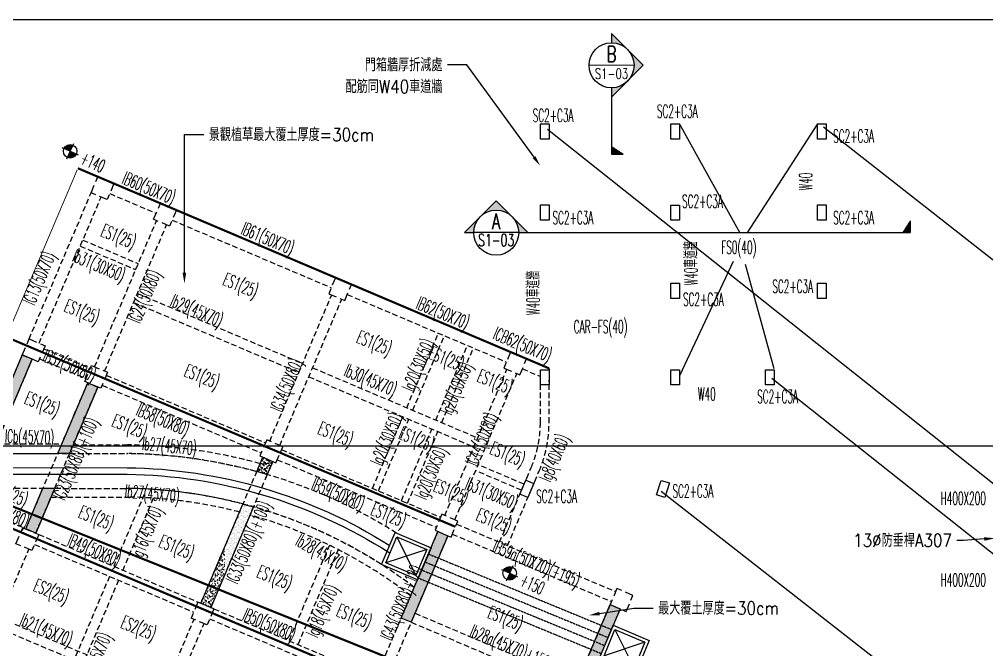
# Model space of a CAD drawing. Header units: centimetres. Extents: x -47768 to 194820, y -149527 to 141949.
# Drawn here: x 60937 to 65386, y 2297 to 5195 of the extents above; entities that cross this region are included whole.
import ezdxf
from ezdxf import colors
from ezdxf.entities.mleader import LeaderData, LeaderLine
from ezdxf.enums import TextEntityAlignment as Align
from ezdxf.math import Vec2, Vec3

# ---------------------------------------------------------------- set-up
doc = ezdxf.new("R2010")
doc.units = ezdxf.units.CM
for name, pattern in [('1', [0.375, 0.25, -0.125]), ('CENTER', [2, 1.25, -0.25, 0.25, -0.25]), ('HIDDEN', [0.375, 0.25, -0.125])]:
    doc.linetypes.add(name, pattern=pattern)
doc.layers.get('0').update_dxf_attribs({"color": 8})
for name, color, linetype in [('0S-1FL排水溝位置', 8, 'Continuous'), ('0S-B', 6, 'HIDDEN'), ('0S-colhead', 8, 'HIDDEN'), ('0S-J', 3, 'HIDDEN'), ('0S-雲梯車', 11, 'Continuous'), ('1S-BN', 7, 'Continuous'), ('1S-CN', 2, 'Continuous'), ('1S-JN', 3, 'Continuous'), ('1S-SN', 4, 'Continuous'), ('1S-TEXT', 7, 'Continuous'), ('CARWALL', 2, 'Continuous'), ('COLUMN', 1, 'Continuous'), ('detail', 1, 'Continuous'), ('FL高程', 7, 'Continuous'), ('J', 3, 'HIDDEN'), ('剖面標籤', 1, 'Continuous'), ('高程線', 7, 'Continuous')]:
    doc.layers.add(name, color=color, linetype=linetype)
doc.layers.add('0S-繪圖區', color=171, linetype='Continuous', plot=False)
doc.styles.add('ae', font='romans.shx', dxfattribs={"bigfont": 'chineset.shx'})
doc.styles.add('CHINA', font='romans.shx', dxfattribs={"width": 0.85, "bigfont": 'chineset.shx'})
doc.styles.add('txt', font='romans.shx', dxfattribs={"height": 0.2, "bigfont": 'chineset.shx'})

# ---------------------------------------------------------------- blocks, each defined once
blk = doc.blocks.new('地下一樓柱位')
at = {"color": 0, "linetype": 'HIDDEN', "ltscale": 150}
for p, q in [((153306.8, 67601.8), (153275.5, 67528.1)), ((153380.4, 67570.5), (153306.8, 67601.8)), ((153380.4, 67570.5), (153349.1, 67496.9)), ((153349.1, 67496.9), (153275.5, 67528.1))]:
    blk.add_line(p, q, dxfattribs=at)
for points in [[(152920.7, 69525.5), (152889.5, 69451.9), (152815.8, 69483.1), (152847.1, 69556.8), (152920.7, 69525.5)], [(153207.9, 69403.6), (153176.7, 69330), (153103, 69361.2), (153134.3, 69434.9), (153207.9, 69403.6)], [(152604.2, 68779.9), (152573, 68706.3), (152499.3, 68737.5), (152530.6, 68811.2), (152604.2, 68779.9)], [(152891.4, 68658), (152860.2, 68584.4), (152786.5, 68615.6), (152817.8, 68689.3), (152891.4, 68658)], [(152575, 67912.4), (152543.7, 67838.8), (152470.1, 67870), (152501.3, 67943.7), (152575, 67912.4)]]:
    blk.add_lwpolyline(points, dxfattribs=at)
for points in [[(154013.4, 69061.7), (153939.8, 69093), (153908.5, 69019.3), (153982.1, 68988.1), (154013.4, 69061.7)], [(154818.8, 68719.8), (154745.2, 68751.1), (154713.9, 68677.4), (154787.6, 68646.2), (154818.8, 68719.8)], [(153696.9, 68316.1), (153623.3, 68347.4), (153592, 68273.7), (153665.7, 68242.5), (153696.9, 68316.1)], [(154502.3, 67974.2), (154428.7, 68005.5), (154397.4, 67931.8), (154471.1, 67900.6), (154502.3, 67974.2)], [(155307.8, 67632.3), (155234.1, 67663.6), (155202.9, 67590), (155276.5, 67558.7), (155307.8, 67632.3)]]:
    blk.add_lwpolyline(points, close=True, dxfattribs=at)
blk = doc.blocks.new('*U146')
at = {"color": 0, "ltscale": 100}
blk.add_lwpolyline([(-36.3, 27), (36.3, 27), (36.3, -27), (-36.3, -27)], close=True, dxfattribs=at)
blk = doc.blocks.new('*U128')
at = {"layer": 'detail', "linetype": 'Continuous'}
h = blk.add_hatch(color=256, dxfattribs=at)
h.paths.add_polyline_path([(3699.5, 3449.3), (3655.4, 3493.4), (3611.3, 3449.3, -0.394082)])
h.paths.add_polyline_path([(3564, 3402), (3590.7, 3402, -0.189933), (3608.1, 3446.2)])
h.paths.add_polyline_path([(3746.8, 3402), (3702.7, 3446.2, -0.189933), (3720, 3402)])
blk.add_hatch(color=256, dxfattribs=at).paths.add_polyline_path([(4845.9, 3435.7), (4824.4, 3402), (4845.9, 3402)])
at = {"layer": 'detail', "linetype": 'CENTER'}
for p, q in [((4845.9, 3435.7), (4824.2, 3402.2)), ((4845.9, 3402), (4845.9, 3435.7)), ((3720, 3402), (4845.9, 3402))]:
    blk.add_line(p, q, dxfattribs=at)
at = {"layer": 'detail', "linetype": 'Continuous'}
blk.add_line((3720, 3402.2), (3590.7, 3401.9), dxfattribs=at)
blk.add_lwpolyline([(3720, 3402), (3746.8, 3402), (3655.4, 3493.4), (3564, 3402), (3590.7, 3402)], dxfattribs=at)
blk.add_circle((3655.4, 3402), 64.7, dxfattribs=at)
at = {"layer": 'detail', "linetype": 'Continuous', "style": 'CHINA', "flags": 8}
for tag, height, width, p in [('A', 45, 0.9, (3655.4, 3434.4)), ('S1-1', 35, 0.7, (3655.4, 3375.7))]:
    blk.add_attdef(tag, text='', height=height, dxfattribs=dict(at, width=width)).set_placement(p, align=Align.MIDDLE)
blk = doc.blocks.new('ELE')
at = {"ltscale": 100}
h = blk.add_hatch(color=0, dxfattribs=at)
h.dxf.hatch_style = 1
edge = h.paths.add_edge_path()
edge.add_arc((55199, -2026.6), 20.7, 90, 180)
edge.add_line((55178.3, -2026.6), (55199, -2026.6))
edge.add_line((55199, -2026.6), (55199, -2005.9))
h = blk.add_hatch(color=0, dxfattribs=at)
h.dxf.hatch_style = 1
edge = h.paths.add_edge_path()
edge.add_line((55199, -2047.4), (55199, -2026.6))
edge.add_line((55199, -2026.6), (55219.7, -2026.6))
edge.add_arc((55199, -2026.6), 20.7, 270, 360, ccw=False)
at = {"color": 0, "ltscale": 100}
for q in [(55199, -2000), (55172.4, -2026.6), (55225.6, -2026.6), (55199, -2053.2)]:
    blk.add_line((55199, -2026.6), q, dxfattribs=at)
blk.add_circle((55199, -2026.6), 20.7, dxfattribs=at)
blk = doc.blocks.new('0S-ELE')
at = {"layer": 'FL高程', "ltscale": 100, "xscale": 1.5, "yscale": 1.5, "zscale": 1.5}
blk.add_blockref('ELE', (-26764.5, -529.8), dxfattribs=at)
at = {"layer": 'FL高程', "ltscale": 100, "style": 'CHINA', "width": 0.5}
blk.add_attdef('+150', text='', height=60, dxfattribs=at).set_placement((56149.6, -3572.5), align=Align.MIDDLE)
blk = doc.blocks.new('*U262')
at = {"layer": 'detail', "linetype": 'Continuous'}
h = blk.add_hatch(color=256, dxfattribs=at)
h.paths.add_polyline_path([(3702.6, 3357.9), (3746.8, 3402), (3702.6, 3446.2, -0.394082)])
h.paths.add_polyline_path([(3655.4, 3493.4), (3655.4, 3466.7, -0.189933), (3699.5, 3449.3)])
h.paths.add_polyline_path([(3655.4, 3310.7), (3699.5, 3354.8, -0.189933), (3655.4, 3337.4)])
blk.add_hatch(color=256, dxfattribs=at).paths.add_polyline_path([(3689.1, 3146.5), (3655.4, 3168.1), (3655.4, 3146.5)])
blk.add_line((3720, 3402.2), (3590.7, 3401.9), dxfattribs=at)
at = {"layer": 'detail', "linetype": 'CENTER'}
for p, q in [((3655.4, 3337.4), (3655.4, 3146.5)), ((3655.4, 3146.5), (3689.1, 3146.5)), ((3689.1, 3146.5), (3655.5, 3168.3))]:
    blk.add_line(p, q, dxfattribs=at)
at = {"layer": 'detail', "linetype": 'Continuous'}
blk.add_lwpolyline([(3655.4, 3337.4), (3655.4, 3310.7), (3746.8, 3402.1), (3655.4, 3493.4), (3655.4, 3466.7)], dxfattribs=at)
blk.add_circle((3655.4, 3402.1), 64.7, dxfattribs=at)
at = {"layer": 'detail', "linetype": 'Continuous', "style": 'CHINA', "flags": 8}
for tag, height, width, p in [('A', 45, 0.9, (3655.4, 3434.4)), ('S1-1', 35, 0.7, (3655.4, 3375.7))]:
    blk.add_attdef(tag, text='', height=height, dxfattribs=dict(at, width=width)).set_placement(p, align=Align.MIDDLE)
blk = doc.blocks.new('1FL排水')
blk.add_line((-1417.6, 633.2), (-1417.6, 633.2))
at = {"linetype": 'HIDDEN', "ltscale": 5}
for p, q in [((-901.7, 436.4), (-60.3, 89.3)), ((-933, 362.7), (-90.8, 15.3)), ((-917.3, 399.6), (-75.5, 52.3)), ((-948.6, 325.9), (-106, -21.6))]:
    blk.add_line(p, q, dxfattribs=at)
at = {"linetype": '1', "ltscale": 100}
for points in [[(-2961.7, 898.3), (-2286.2, 898, -0.138373), (-1048.3, 532.5)], [(-3029.6, 738.3), (-2287.3, 738, -0.139592), (-1117.7, 388.1)]]:
    blk.add_lwpolyline(points, format="xyb", dxfattribs=at)
for points in [[(-3002, 803.3), (-2286.8, 803, -0.139639), (-1082.8, 442.9)], [(-2989.3, 833.3), (-2286.7, 833, -0.138332), (-1082.9, 477.5)]]:
    blk.add_lwpolyline(points, format="xyb")
for points in [[(-1055.2, 535.4), (-889.5, 465.1), (-952, 317.8), (-1117.7, 388.1)], [(-1047.3, 515.8), (-909.2, 457.1), (-960, 337.5), (-1098.1, 396.1)], [(-52.3, 108.5), (113.9, 39.2), (52.3, -108.5), (-113.9, -39.2)], [(-44.2, 88.9), (94.2, 31.1), (44.2, -88.9), (-94.2, -31.1)]]:
    blk.add_lwpolyline(points, close=True)
for points in [[(-1047.2, 515.7), (-959.2, 337)], [(-909.1, 457), (-1098, 396.1)], [(-44.2, 88.9), (44.2, -88.9)], [(94.2, 31.1), (-94.2, -31.1)]]:
    blk.add_lwpolyline(points)

msp = doc.modelspace()

# ---------------------------------------------------------------- hatches: boundary and pattern name
at = {"layer": '1S-TEXT', "linetype": 'Continuous'}
h = msp.add_hatch(dxfattribs=at)
h.set_pattern_fill('AR-SAND', color=256, scale=0.35, style=0)
h.set_pattern_definition([(37.5, (60665.44, 2960.203), (-0.56, 17.12946), [0, -13.5128, 0, -15.113, 0, -14.44625]), (7.5, (60665.44, 2960.203), (15.7333, 25.0889), [0, -7.2898, 0, -12.1793, 0, -4.66725]), (-32.5, (60654.506, 2960.203), (27.68473, 0.0503), [0, -4.445, 0, -16.002, 0, -20.8915]), (-42.5, (60654.506, 2960.203), (26.7245, 7.8025), [0, -2.2225, 0, -10.4902, 0, -12.0015])])
h.paths.add_polyline_path([(60665.4403, 2979.7396), (60711.4655, 2960.2031), (60744.8882, 3038.942), (60744.8969, 3038.9625), (60690.5789, 3038.9625)])
h.paths.add_polyline_path([(60758.484, 3198.9369), (60812.802, 3198.9369), (60996.6992, 3632.1716), (60950.674, 3651.7082)])
h = msp.add_hatch(dxfattribs=at)
h.set_pattern_fill('AR-SAND', color=256, scale=0.35, style=0)
h.paths.add_polyline_path([(61045.7325, 3038.8283), (61100.0505, 3038.8283), (61012.4706, 2832.5029), (60966.4453, 2852.0395)])
h.paths.add_polyline_path([(61113.6593, 3198.8538), (61167.9773, 3198.8538), (61297.7043, 3504.4714), (61251.6543, 3523.9496), (61251.6791, 3524.008)])
h = msp.add_hatch(dxfattribs=at)
h.set_pattern_fill('AR-SAND', color=256, scale=0.35, style=0)
h.set_pattern_definition([(37.5, (62028.874, 3101.82), (-0.56, 17.1295), [0, -13.5128, 0, -15.113, 0, -14.4462]), (7.5, (62028.874, 3101.82), (15.7333, 25.089), [0, -7.2898, 0, -12.1793, 0, -4.6673]), (-32.5, (62017.94, 3101.82), (27.6847, 0.0503), [0, -4.445, 0, -16.002, 0, -20.8915]), (-42.5, (62017.94, 3101.82), (26.7245, 7.8025), [0, -2.2225, 0, -10.4902, 0, -12.0015])])
h.paths.add_polyline_path([(62077.354, 3101.8194), (62028.8741, 3115.5732), (62057.096, 3182.0599), (62103.1213, 3162.5233)])
h = msp.add_hatch(dxfattribs=at)
h.set_pattern_fill('AR-SAND', color=256, scale=0.35, style=0)
h.set_pattern_definition([(37.5, (61771.725, 2490.613), (-0.56, 17.12946), [0, -13.5128, 0, -15.113, 0, -14.44625]), (7.5, (61771.725, 2490.613), (15.7333, 25.0889), [0, -7.2898, 0, -12.1793, 0, -4.66725]), (-32.5, (61760.79, 2490.613), (27.68473, 0.0503), [0, -4.445, 0, -16.002, 0, -20.8915]), (-42.5, (61760.79, 2490.613), (26.7245, 7.8025), [0, -2.2225, 0, -10.4902, 0, -12.0015])])
h.paths.add_polyline_path([(62014.385, 2953.4737), (61817.9123, 2490.6132), (61771.7247, 2510.1497), (61965.6627, 2966.7689)])
h = msp.add_hatch(dxfattribs=at)
h.set_pattern_fill('AR-SAND', color=256, scale=0.35, style=0)
h.paths.add_polyline_path([(62693.4895, 2442.6881), (62739.5147, 2423.1516), (62908.2858, 2820.7513), (62862.2605, 2840.2878), (62862.2915, 2840.3609)])
h.paths.add_polyline_path([(63485.4256, 2106.5992), (63531.4508, 2087.0627), (63700.2219, 2484.6624), (63654.1967, 2504.199), (63654.2277, 2504.272)])

# ---------------------------------------------------------------- linework, layer by layer
at = {"ltscale": 100}
for p, q in [((63365.3349, 4689.5282), (65521.9669, 2976.2576)), ((64636.1641, 4701.0933), (66805.0943, 2998.5125)), ((64397.7843, 3545.9349), (66557.0044, 1831.2271)), ((63889.1659, 3026.2681), (66065.7123, 1325.8522))]:
    msp.add_line(p, q, dxfattribs=at)
at = {"layer": '0S-B', "ltscale": 100}
for p, q in [((61372.0651, 4439.699), (61585.6222, 4349.0494)), ((60981.9325, 3725.3485), (61267.1662, 4397.3171)), ((61027.9577, 3705.812), (61313.1915, 4377.7805)), ((61352.5285, 4393.6737), (61566.0857, 4303.0241)), ((61659.2626, 4317.7909), (62391.0865, 4007.1501)), ((61639.7261, 4271.7656), (62371.5499, 3961.1248)), ((61282.9375, 3597.6484), (61568.1713, 4269.6169)), ((61328.9628, 3578.1118), (61614.1965, 4250.0804)), ((62464.7269, 3975.8916), (63196.5282, 3665.2603)), ((62088.3796, 3255.7594), (62373.6358, 3927.7184)), ((62445.1903, 3929.8663), (63176.9917, 3619.2351)), ((62134.4042, 3236.2213), (62419.6604, 3908.1803)), ((60665.4403, 2979.7396), (60950.674, 3651.7082)), ((61049.7367, 3680.3409), (61263.2938, 3589.6912)), ((60711.4655, 2960.2031), (60996.6992, 3632.1716)), ((61030.2001, 3634.3156), (61243.7573, 3543.666)), ((63270.1686, 3634.0018), (63373.2447, 3590.2487)), ((62893.821, 2913.8689), (63179.0548, 3585.8375)), ((62939.8463, 2894.3324), (63225.08, 3566.3009)), ((63250.6321, 3587.9766), (63333.2447, 3552.9096)), ((63373.2448, 3590.3175), (63373.2446, 3535.9996)), ((60966.4453, 2852.0395), (61251.6791, 3524.008)), ((61336.9094, 3558.4433), (62068.7333, 3247.8025)), ((61012.4706, 2832.5029), (61297.7043, 3504.4714)), ((61317.3728, 3512.418), (62049.1967, 3201.7773)), ((62142.3736, 3216.544), (62874.1525, 2905.9223)), ((61771.8871, 2510.1497), (62057.1208, 3182.1183)), ((61817.9123, 2490.6132), (62103.146, 3162.5817)), ((62122.8371, 3170.5188), (62854.6159, 2859.8971)), ((60952.3678, 2858.0353), (60739.1032, 2948.5725)), ((62947.8177, 2874.6533), (63679.5945, 2564.0325)), ((61026.0082, 2826.7768), (61758.087, 2516.0278)), ((62577.0578, 2168.3923), (62862.2915, 2840.3609)), ((62623.083, 2148.8558), (62908.3168, 2820.8243)), ((62928.2812, 2828.628), (63660.0579, 2518.0072)), ((60695.709, 2087.0286), (60980.9422, 2758.9974)), ((61006.4716, 2780.7516), (61738.5505, 2470.0025)), ((63654.197, 2504.1998), (63368.9511, 1832.2362)), ((61831.45, 2484.8871), (62563.2502, 2174.2533)), ((63700.2219, 2484.6624), (63414.976, 1812.6988)), ((61455.0928, 1764.6001), (61740.3589, 2436.6441)), ((61501.1181, 1745.0635), (61786.3841, 2417.1075)), ((61811.9132, 2438.8619), (62543.7135, 2128.2281))]:
    msp.add_line(p, q, dxfattribs=at)
at = {"layer": '0S-J', "ltscale": 100}
for p, q in [((61480.3711, 3934.8075), (62239.7992, 3612.4503)), ((61462.7882, 3893.3847), (62222.2163, 3571.0275)), ((62718.4725, 3409.2637), (62864.0202, 3752.1525)), ((62746.0877, 3397.5417), (62891.6354, 3740.4306)), ((62851.9457, 3352.6077), (62997.4934, 3695.4965)), ((62879.5609, 3340.8857), (63025.1086, 3683.7746)), ((62285.8238, 3592.9122), (63045.229, 3270.5638)), ((62268.2409, 3551.4895), (63027.6461, 3229.1411)), ((62561.2036, 3038.7612), (62700.8896, 3367.841)), ((62588.8187, 3027.0393), (62728.5048, 3356.119)), ((62694.6768, 2982.1052), (62834.3628, 3311.1849)), ((62722.2919, 2970.3833), (62861.978, 3299.463)), ((60831.8681, 3243.8538), (61132.7607, 3243.8538)), ((60812.7668, 3198.8538), (61113.6593, 3198.8538)), ((63246.8424, 3030.1152), (63035.5526, 3119.8024)), ((63258.5643, 3057.7304), (63047.2746, 3147.4175)), ((61511.623, 3011.0737), (61371.1978, 2680.2525)), ((61553.0458, 2993.4908), (61412.6205, 2662.6696)), ((62362.8913, 2777.1244), (62176.6393, 2338.3615)), ((62404.3137, 2759.5408), (62218.0618, 2320.7779)), ((61351.6612, 2634.2273), (61048.8446, 1920.836)), ((61393.084, 2616.6444), (61090.2673, 1903.2531)), ((62757.0976, 2464.5743), (63502.9783, 2147.9667)), ((60847.0891, 2443.6601), (61606.5175, 2121.3147)), ((62739.5147, 2423.1516), (63485.3954, 2106.544)), ((60829.5067, 2402.2372), (61588.9352, 2079.8917))]:
    msp.add_line(p, q, dxfattribs=at)
for points in [[(63145.275, 2790.8376), (63270.5407, 3085.9449), (63291.1122, 3134.4084, 0.100694705), (63333.2446, 3341.4959), (63333.2446, 3552.9786)], [(63182.0952, 2775.2084), (63307.3608, 3070.3157), (63327.9324, 3118.7792, 0.100694705), (63373.2446, 3341.4959), (63373.2446, 3535.9996)], [(61184.809, 3238.5069), (61434.3034, 3238.4126, -0.064009114), (62044.5518, 3152.5076)], [(61167.8328, 3198.5133), (61434.0547, 3198.4127, -0.063416242), (62028.7794, 3115.35, -0.063416242)], [(61099.9278, 3038.8078), (61433.0398, 3038.6819, -0.060497859), (61965.6162, 2966.8156)], [(61082.9515, 2998.8142), (61432.7655, 2998.682, -0.059791964), (61949.8147, 2929.5896, -0.059791964)], [(62014.3679, 2953.4635, -0.093493322), (62753.2967, 2583.615)], [(61998.6159, 2916.354, -0.095240114), (62737.1602, 2545.5998)]]:
    msp.add_lwpolyline(points, format="xyb", dxfattribs=at)
at = {"layer": '0S-雲梯車', "linetype": 'HIDDEN', "ltscale": 200, "const_width": 10}
msp.add_lwpolyline([(60691.8749, 3042.0847), (64735.0206, 1413.2214), (64128.6411, 26.876), (60103.9208, 1646.705), (60691.4961, 3051.4376)], dxfattribs=at)
at = {"layer": '1S-SN', "linetype": 'Continuous'}
for p, q in [((64252.2041, 4211.9993), (63973.2447, 4713.9213)), ((64608.2447, 4713.9221), (64282.1141, 4211.3444)), ((64220.6894, 4082.0982), (63973.2501, 3556.1022)), ((64408.2447, 3588.8598), (64276.6561, 4067.034))]:
    msp.add_line(p, q, dxfattribs=at)
at = {"layer": '1S-TEXT', "linetype": 'Continuous'}
for points in [[(60758.484, 3198.9369), (60812.802, 3198.9369), (60996.6992, 3632.1716), (60950.674, 3651.7082), (60758.484, 3198.9369)], [(61251.6543, 3523.9496), (61297.7043, 3504.4714), (61167.9773, 3198.8538), (61113.6593, 3198.8538), (61251.6791, 3524.008)], [(61045.7325, 3038.8283), (61100.0505, 3038.8283), (61012.4706, 2832.5029), (60966.4453, 2852.0395), (61045.7325, 3038.8283)], [(62862.2605, 2840.2878), (62908.2858, 2820.7513), (62739.5147, 2423.1516), (62693.4895, 2442.6881), (62862.2915, 2840.3609)], [(63654.1967, 2504.199), (63700.2219, 2484.6624), (63531.4508, 2087.0627), (63485.4256, 2106.5992), (63654.2277, 2504.272)]]:
    msp.add_lwpolyline(points, dxfattribs=at)
at = {"layer": '1S-TEXT', "ltscale": 100}
msp.add_lwpolyline([(62077.354, 3101.8194), (62028.8741, 3115.5732), (62057.096, 3182.0599), (62103.1213, 3162.5233), (62077.354, 3101.8194)], dxfattribs=at)
at = {"layer": '1S-TEXT', "linetype": 'Continuous'}
msp.add_lwpolyline([(62014.385, 2953.4737), (61817.9123, 2490.6132), (61771.7247, 2510.1497), (61965.6627, 2966.7689)], close=True, dxfattribs=at)
at = {"layer": 'COLUMN', "ltscale": 100}
for points in [[(63333.2447, 4713.8538), (63373.2447, 4713.8538), (63373.2447, 4643.8538), (63333.2447, 4643.8538)], [(63933.2447, 4713.8529), (63973.2447, 4713.8529), (63973.2447, 4643.8529), (63933.2447, 4643.8529)], [(64608.2447, 4713.8538), (64648.2447, 4713.8538), (64648.2447, 4643.8538), (64608.2447, 4643.8538)], [(63333.2447, 4341.3538), (63373.2447, 4341.3538), (63373.2447, 4271.3538), (63333.2447, 4271.3538)], [(63933.2447, 4341.0398), (63973.2447, 4341.0398), (63973.2447, 4271.0398), (63933.2447, 4271.0398)], [(64608.2447, 4341.3538), (64648.2447, 4341.3538), (64648.2447, 4271.3538), (64608.2447, 4271.3538)], [(63933.2447, 3981.3538), (63973.2447, 3981.3538), (63973.2447, 3911.3538), (63933.2447, 3911.3538)], [(64608.2447, 3981.3538), (64648.2447, 3981.3538), (64648.2447, 3911.3538), (64608.2447, 3911.3538)], [(63333.2447, 3583.8538), (63373.2447, 3583.8538), (63373.2447, 3513.8538), (63333.2447, 3513.8538)], [(63933.243, 3583.8532), (63973.243, 3583.8532), (63973.243, 3513.8532), (63933.243, 3513.8532)], [(64368.2447, 3583.8598), (64408.2447, 3583.8598), (64408.2447, 3513.8598), (64368.2447, 3513.8598)], [(63266.3431, 3075.9995), (63303.1773, 3060.4032), (63275.8838, 2995.9434), (63239.0496, 3011.5397)], [(63888.489, 3075.5376), (63926.5872, 3063.3507), (63905.2601, 2996.6787), (63867.1618, 3008.8656)]]:
    msp.add_lwpolyline(points, close=True, dxfattribs=at)
at = {"layer": 'J', "ltscale": 100}
for p, q in [((61217.4623, 4152.2568), (61472.4174, 4044.0349)), ((61229.1843, 4179.872), (61484.1393, 4071.65))]:
    msp.add_line(p, q, dxfattribs=at)
at = {"layer": '高程線', "ltscale": 100}
msp.add_lwpolyline([(60903.1405, 3795.7258, 0, 40, 0), (60925.2013, 3847.6976, 4, 4, 0), (61203.3848, 4503.0569, 0, 0, 0)], format="xyseb", dxfattribs=at)
at = {"layer": '高程線', "linetype": 'HIDDEN', "ltscale": 100, "const_width": 10}
for points in [[(61206.374, 4510.099), (63373.2448, 3590.3175)], [(60877.0912, 3734.3574), (62942.4724, 2862.0605)], [(60562.609, 2998.1068), (65420.0186, 946.6194)]]:
    msp.add_lwpolyline(points, dxfattribs=at)

# ---------------------------------------------------------------- block references
at = {"layer": '0S-1FL排水溝位置', "ltscale": 100}
msp.add_blockref('1FL排水', (63720.1693, 2300.6782), dxfattribs=at)
at = {"layer": '0S-colhead', "ltscale": 100}
msp.add_blockref('地下一樓柱位', (-91548.6749, -65085.8282), dxfattribs=at)
at = {"layer": '0S-繪圖區', "color": 11, "ltscale": 100, "xscale": 150, "yscale": 150, "zscale": 150}
msp.add_blockref('*U146', (63312.8069, 1144.5998), dxfattribs=at)
at = {"layer": '0S-繪圖區', "ltscale": 100, "xscale": 150, "yscale": 150, "zscale": 150}
msp.add_blockref('*U146', (63312.8069, -815.9448), dxfattribs=at)
at = {"layer": 'detail', "linetype": 'Continuous'}
ref = msp.add_blockref('*U128', (57281.4993, -1228.9297), dxfattribs=dict(at, xscale=1.6, yscale=1.6, zscale=1.6))
ref.add_attrib('S1-1', 'S1-03', dxfattribs={"linetype": 'Continuous', "height": 56, "rotation": 1080, "style": 'CHINA', "width": 0.65, "flags": 8}).set_placement((63130.0925, 4179.7571), align=Align.MIDDLE)
ref.add_attrib('A', 'A', dxfattribs={"linetype": 'Continuous', "height": 72, "rotation": 1080, "style": 'CHINA', "width": 0.7, "flags": 8}).set_placement((63130.0925, 4266.082), align=Align.MIDDLE)
at = {"layer": 'FL高程', "color": 0, "ltscale": 100, "rotation": 335.7357470589384}
for p, values in [((11554.0267, 30869.5078), {'+150': '+140'}), ((13575.4571, 28929.6819), {'+150': '+150'})]:
    msp.add_blockref('0S-ELE', p, dxfattribs=at).add_auto_attribs(values)
at = {"layer": '剖面標籤', "color": 1, "linetype": 'Continuous'}
ref = msp.add_blockref('*U262', (57811.8227, -459.9882), dxfattribs=dict(at, xscale=1.6, yscale=1.6, zscale=1.6))
ref.add_attrib('S1-1', 'S1-03', dxfattribs={"layer": 'detail', "linetype": 'Continuous', "height": 48, "style": 'CHINA', "width": 0.7, "flags": 8}).set_placement((63660.4159, 4944.6967), align=Align.MIDDLE)
ref.add_attrib('A', 'B', dxfattribs={"layer": 'detail', "linetype": 'Continuous', "height": 72, "style": 'CHINA', "width": 0.7, "flags": 8}).set_placement((63660.4159, 5035.0235), align=Align.MIDDLE)

# ---------------------------------------------------------------- texts
at = {"layer": '1S-BN', "style": 'txt', "width": 0.5}
for s, rotation, p in [('IB60(50X70)', 337, (61532.0461, 4415.4977)), ('IB61(50X70)', 337, (62078.3658, 4183.5988)), ('IG13(50X70)', 427, (61032.2049, 4003.3848)), ('IG24(50X80)', 427, (61516.6477, 3919.409)), ('IB62(50X70)', 337, (62883.8075, 3841.709)), ('ICB62(50X70)', 337, (63250.3184, 3696.2229)), ('IB57(50X80)', 337, (61166.5428, 3599.6706)), ('IG34(50X80)', 427, (62169.29, 3512.3915)), ('IB58(50X80)', 337, (61596.6581, 3350.9717)), ('IG44(50X80)', 427, (63066.2237, 3263.5248)), ('IG23(50X80)(+100)', 427, (61200.3836, 3173.7032)), ('IB59(50X80)', 337, (62402.0998, 3009.0819)), ('IB48(50X80)', 337, (60859.5826, 2928.8098)), ('IG33(50X80)(+100)', 427, (61994.0028, 2789.7286)), ('IB49(50X80)', 337, (61280.1659, 2751.4841)), ('IB59a(50X70)(+195)', 337, (63313.603, 2688.9809)), ('IG43(50X80)+120', 427, (62696.9873, 2511.6389)), ('IB50(50X80)', 337, (62085.6076, 2409.5944))]:
    msp.add_text(s, height=60, rotation=rotation, dxfattribs=at).set_placement(p, align=Align.MIDDLE)
at = {"layer": '1S-BN', "color": 7, "linetype": 'Continuous', "style": 'CHINA', "width": 0.5}
for p in [(65278.1685, 2992.754), (65278.1685, 2617.754)]:
    msp.add_text('H400X200', height=60, dxfattribs=at).set_placement(p, align=Align.MIDDLE)
at = {"layer": '1S-CN', "linetype": 'Continuous', "style": 'CHINA', "width": 0.5}
for p in [(63391.8597, 4752.862), (63962.9938, 4772.3214), (64773.8447, 4657.8025), (64078.8447, 4358.1582), (63483.0386, 4282.8025), (64773.8447, 4282.8025), (64493.8946, 3966.9746), (64083.0386, 3907.8025), (64424.3827, 3460.8602), (63407.909, 3002.3646), (64034.9989, 3026.0662)]:
    msp.add_text('SC2+C3A', height=60, dxfattribs=at).set_placement(p, align=Align.MIDDLE)
at = {"layer": '1S-JN', "style": 'txt', "width": 0.5}
for s, rotation, p in [('Ib31(30X50)', 337, (61302.3791, 4059.0811)), ('Ib29(45X70)', 337, (61751.923, 3852.1315)), ('Ig20(30X50)', 427, (62775.0286, 3604.0698)), ('Ib30(45X70)', 337, (62551.6866, 3533.0855)), ('Ig20(30X50)', 427, (62950.0182, 3497.2761)), ('Ig20(30X50)', 427, (62629.4369, 3264.0119)), ('ICb(45X70)', 357.7422836, (60984.163, 3271.1839)), ('Ib27(45X70)', 354.2354024, (61626.944, 3229.7947)), ('Ig8(40X60)', 427, (63400.3717, 3177.3137)), ('Ig20(30X50)', 427, (62832.9481, 3108.2816)), ('Ib31(30X50)', 337, (63107.9202, 3012.26)), ('Ib27(45X70)', 354.2354024, (61548.1836, 3010.1259)), ('Ig16(45X70)', 67, (61525.045, 2834.3911)), ('Ib28(45X70)', 690.5862618, (62324.8238, 2741.1532)), ('Ig18(45X70)', 427, (62333.8664, 2474.1371)), ('Ib21(45X70)', 337, (61060.2565, 2385.768)), ('Ib28a(45X70)+150', 337, (63191.644, 2308.1484)), ('Ig17(45X70)', 67, (61290.3902, 2253.579))]:
    msp.add_text(s, height=60, rotation=rotation, dxfattribs=at).set_placement(p, align=Align.MIDDLE)
at = {"layer": '1S-SN', "linetype": 'Continuous', "style": 'ae', "width": 0.5}
for s, p in [('ES1(25)', (61306.6155, 4200.3808)), ('ES1(25)', (61868.7882, 3975.8933)), ('ES1(25)', (61138.9237, 3854.3995)), ('ES1(25)', (62483.1562, 3710.9936)), ('ES1(25)', (62815.3283, 3637.4415)), ('ES1(25)', (61690.6433, 3556.7287)), ('ES1(25)', (63037.9834, 3532.4086)), ('ES1(25)', (60955.8521, 3430.5243)), ('ES1(25)', (61357.771, 3326.8275)), ('ES1(25)', (62305.0112, 3291.8291)), ('ES1(25)', (62677.4726, 3269.2285)), ('ES1(25)', (63095.6412, 3199.8863)), ('ES1(25)', (62836.3846, 3028.0957)), ('ES1(25)', (60809.5645, 3015.1875)), ('ES1(25)', (61204.4189, 2906.5695)), ('ES1(25)', (62548.8417, 2919.6152)), ('ES1(25)', (63033.5011, 2893.919)), ('ES1(25)', (61574.2792, 2771.5274)), ('ES1(25)', (62025.2773, 2632.4881)), ('ES2(25)', (60997.9868, 2569.1045)), ('ES1(25)', (62390.4818, 2454.0125)), ('ES1(25)', (63086.1524, 2445.8973)), ('ES2(25)', (61399.1404, 2400.2515))]:
    msp.add_text(s, height=60, rotation=337.6370839, dxfattribs=at).set_placement(p)
for s, p in [('FS0(40)', (64165.0939, 4117.0296)), ('CAR-FS(40)', (63486.9703, 3752.3102))]:
    msp.add_text(s, height=60, dxfattribs=at).set_placement(p)
at = {"layer": 'CARWALL', "ltscale": 100, "style": 'CHINA', "width": 0.5}
for s, p in [('W40', (64553.7564, 4448.827)), ('W40車道牆', (64022.5599, 4073.1173)), ('W40車道牆', (63296.9938, 3936.8197))]:
    msp.add_text(s, height=60, rotation=90, dxfattribs=at).set_placement(p, align=Align.MIDDLE)
msp.add_text('W40', height=60, dxfattribs=at).set_placement((64098.7924, 3472.7137), align=Align.MIDDLE)

# ---------------------------------------------------------------- leaders
at = {"layer": '1S-TEXT', "color": 7, "linetype": 'Continuous'}
ml = msp.add_multileader_mtext('Standard', dxfattribs=at)
ml.set_content('門箱牆厚折減處^J配筋同W40車道牆', color=7, style='CHINA')
ml.set_leader_properties(color=256, linetype='ByLayer', lineweight=-1)
ml.build(insert=Vec2(0, 0))
ml.multileader.update_dxf_attribs({"dogleg_length": 0.6, "arrow_head_size": 49.5, "scale": 150})
ctx = ml.context
ctx.base_point, ctx.scale, ctx.char_height, ctx.arrow_head_size, ctx.landing_gap_size, ctx.plane_origin = Vec3(62403.8002, 4985.7865), 150, 60, 49.5, 22.5, Vec3(63333.2447, 4520.8291)
ctx.text_align_type = 2
notes = []
notes.append((ctx, [(0, (1, 1, 0), (62995.5902, 4985.7865), (-1, 0), 90, [(0, [(63333.2447, 4520.8291)], 256, [])])]))
ctx.mtext.insert, ctx.mtext.alignment, ctx.mtext.flow_direction = Vec3(62883.0902, 5015.7865), 3, 5
ml = msp.add_multileader_mtext('Standard', dxfattribs=at)
ml.set_content('景觀植草最大覆土厚度=30cm', color=7, style='CHINA')
ml.set_leader_properties(color=256, linetype='ByLayer', lineweight=-1)
ml.build(insert=Vec2(0, 0))
ml.multileader.update_dxf_attribs({"dogleg_length": 0.6, "arrow_head_size": 49.5, "scale": 150})
ctx = ml.context
ctx.base_point, ctx.scale, ctx.char_height, ctx.arrow_head_size, ctx.landing_gap_size, ctx.plane_origin = Vec3(61786.1931, 4665.0125), 150, 60, 49.5, 22.5, Vec3(61696.1931, 4166.3361)
notes.append((ctx, [(0, (1, 1, 0), (61696.1931, 4665.0125), (1, 0), 90, [(0, [(61696.1931, 3980.2316)], 256, [])])]))
ctx.mtext.insert, ctx.mtext.flow_direction = Vec3(61808.6931, 4695.0125), 5
ml = msp.add_multileader_mtext('Standard', dxfattribs=at)
ml.set_content(' 13%%C防垂桿A307', color=7, style='CHINA')
ml.set_leader_properties(color=256, linetype='ByLayer', lineweight=-1)
ml.build(insert=Vec2(0, 0))
ml.multileader.update_dxf_attribs({"dogleg_length": 0.6, "arrow_head_size": 49.5, "scale": 150})
ctx = ml.context
ctx.base_point, ctx.scale, ctx.char_height, ctx.arrow_head_size, ctx.landing_gap_size, ctx.plane_origin = Vec3(64674.4059, 2799.6761), 150, 60, 49.5, 22.5, Vec3(65631.3067, 2035.4051)
ctx.text_align_type = 2
notes.append((ctx, [(0, (1, 1, 0), (65279.019, 2799.6761), (-1, 0), 30.2331, [(0, [(65423.976, 2809.1736)], 256, [])])]))
ctx.mtext.insert, ctx.mtext.alignment, ctx.mtext.flow_direction = Vec3(65226.2859, 2829.6761), 3, 5
ml = msp.add_multileader_mtext('Standard', dxfattribs=at)
ml.set_content('最大覆土厚度=30cm', color=7, style='CHINA')
ml.set_leader_properties(color=256, linetype='ByLayer', lineweight=-1)
ml.build(insert=Vec2(0, 0))
ml.multileader.update_dxf_attribs({"dogleg_length": 0.6, "arrow_head_size": 49.5, "scale": 150})
ctx = ml.context
ctx.base_point, ctx.scale, ctx.char_height, ctx.arrow_head_size, ctx.landing_gap_size, ctx.plane_origin = Vec3(63852.4932, 2488.0942), 150, 60, 49.5, 22.5, Vec3(63556.7854, 2455.2559)
notes.append((ctx, [(0, (1, 1, 0), (63762.4932, 2488.0942), (1, 0), 90, [(0, [(63556.7854, 2455.2559)], 256, [])])]))
ctx.mtext.insert, ctx.mtext.flow_direction = Vec3(63874.9932, 2518.0942), 5
for ctx, leaders in notes:
    for number, flags, end, landing, length, lines in leaders:
        leader = LeaderData()
        leader.index, (leader.has_last_leader_line, leader.has_dogleg_vector, leader.attachment_direction) = number, flags
        leader.last_leader_point, leader.dogleg_vector, leader.dogleg_length = Vec3(end), Vec3(landing), length
        for number, points, colour, breaks in lines:
            line = LeaderLine()
            line.index, line.vertices, line.color, line.breaks = number, Vec3.list(points), colors.encode_raw_color(colour), breaks
            leader.lines.append(line)
        ctx.leaders.append(leader)

doc.saveas('drawing.dxf')
